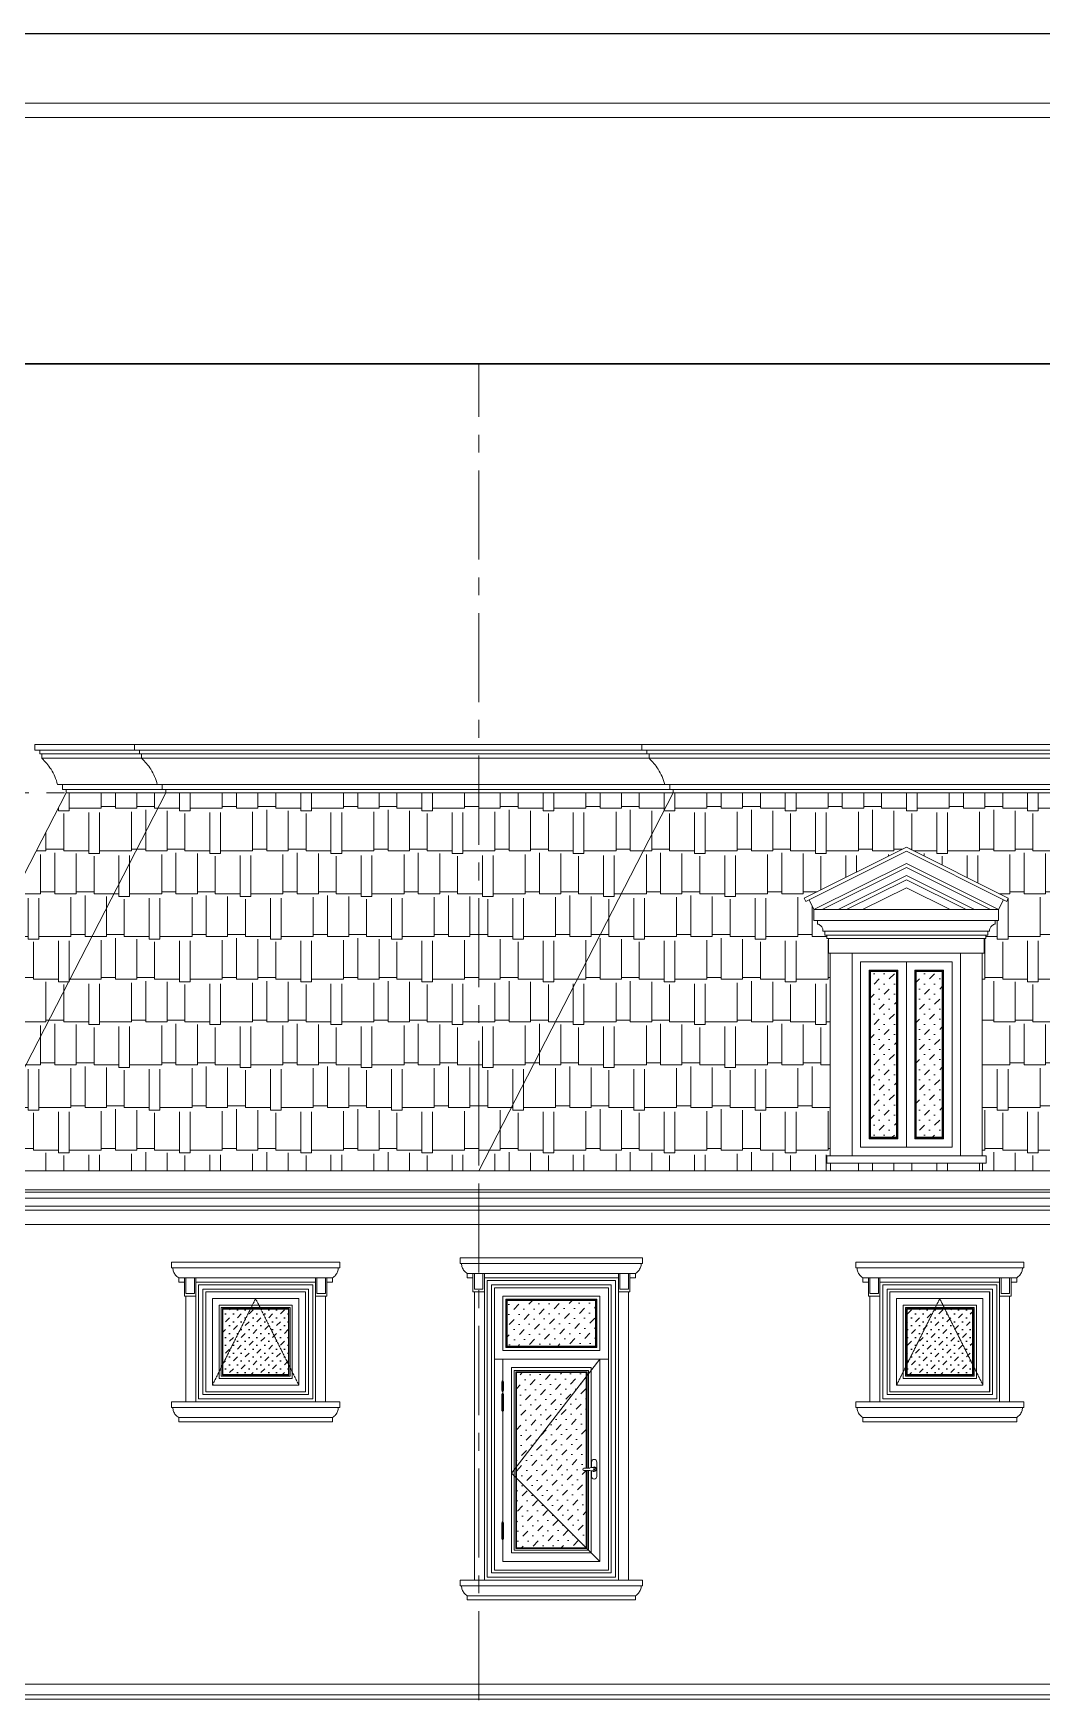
# Model space of a CAD drawing. Header units: millimetres. Extents: x 1832547 to 2001569, y -558009 to -417808.
# Drawn here: x 1974187 to 1981261, y -523760 to -512066 of the extents above; entities that cross this region are included whole.
import ezdxf

# ---------------------------------------------------------------- set-up
doc = ezdxf.new("R2010")
doc.units = ezdxf.units.MM
doc.header["$MEASUREMENT"] = 0
doc.linetypes.add('CENTER', pattern=[2, 1.25, -0.25, 0.25, -0.25])
doc.linetypes.add('HIDDEN', pattern=[9.525, 6.35, -3.175])
doc.layers.get('0').update_dxf_attribs({"linetype": 'CONTINUOUS'})
doc.layers.get('DEFPOINTS').update_dxf_attribs({"linetype": 'CONTINUOUS'})
for name, color, linetype, lineweight in [('CA. HATCH', 250, 'CONTINUOUS', 9), ('CA. TUONG', 30, 'CONTINUOUS', 30), ('CA.dim 08', 8, 'CONTINUOUS', 13), ('CA.khuat 75', 75, 'HIDDEN', 9), ('CA.manh 08', 8, 'CONTINUOUS', 9), ('CA.noi that 15', 15, 'CONTINUOUS', 9), ('CA.thay 145', 145, 'CONTINUOUS', 18), ('CA.tim 67', 67, 'CENTER', 9), ('CA.vat lieu 08', 8, 'CONTINUOUS', 5), ('CA_manh 08', 8, 'CONTINUOUS', 9)]:
    doc.layers.add(name, color=color, linetype=linetype, lineweight=lineweight)
doc.layers.add('HACH', color=250, linetype='CONTINUOUS')

# ---------------------------------------------------------------- blocks, each defined once
blk = doc.blocks.new('A$C2d76a15f')
at = {"color": 4, "linetype": 'Continuous', "lineweight": 18}
blk.add_line((27498, 19313), (1212, 19313), dxfattribs=at)
blk.add_line((27405, 19220), (1306, 19220))
at = {"layer": 'DEFPOINTS', "ltscale": 600}
blk.add_line((0, 19765), (27951, 19765), dxfattribs=at)
blk = doc.blocks.new('A$C19d361f2')
at = {"layer": 'CA.thay 145'}
for p, q in [((0, 1120), (0, 1080)), ((0, 1120), (1180, 1120)), ((0, 1080), (10, 1080)), ((10, 1080), (10, 1073)), ((1170, 1080), (10, 1080)), ((10, 1073), (11, 1066)), ((11, 1066), (12, 1059)), ((12, 1059), (14, 1052)), ((1167, 1059), (1165, 1052)), ((1169, 1066), (1167, 1059)), ((1170, 1073), (1169, 1066)), ((1170, 1080), (1170, 1073)), ((1170, 1080), (1180, 1080)), ((1180, 1120), (1180, 1080)), ((14, 1052), (17, 1046)), ((17, 1046), (20, 1039)), ((20, 1039), (24, 1034)), ((24, 1034), (28, 1028)), ((28, 1028), (33, 1023)), ((33, 1023), (38, 1018)), ((38, 1018), (44, 1014)), ((44, 1014), (50, 1010)), ((50, 1010), (90, 1010)), ((50, 1010), (50, 980)), ((50, 980), (90, 980)), ((90, 980), (90, 1010)), ((90, 1010), (100, 1010)), ((90, 880), (90, 980)), ((100, 1010), (160, 1010)), ((160, 1010), (170, 1010)), ((170, 1010), (1010, 1010)), ((170, 1010), (170, 980)), ((1010, 980), (170, 980)), ((170, 980), (170, 880)), ((1010, 1010), (1020, 1010)), ((1010, 1010), (1010, 980)), ((1010, 980), (1010, 880)), ((1020, 1010), (1080, 1010)), ((1080, 1010), (1090, 1010)), ((1090, 1010), (1130, 1010)), ((1090, 980), (1090, 1010)), ((1090, 880), (1090, 980)), ((1130, 980), (1090, 980)), ((1136, 1014), (1130, 1010)), ((1130, 1010), (1130, 980)), ((1141, 1018), (1136, 1014)), ((1147, 1023), (1141, 1018)), ((1151, 1028), (1147, 1023)), ((1156, 1034), (1151, 1028)), ((1159, 1039), (1156, 1034)), ((1163, 1046), (1159, 1039)), ((1165, 1052), (1163, 1046)), ((100, 880), (90, 880)), ((100, 880), (100, 140)), ((170, 880), (100, 880)), ((170, 880), (170, 140)), ((240, 210), (240, 910)), ((240, 910), (940, 910)), ((940, 910), (940, 210)), ((1010, 880), (1080, 880)), ((1010, 880), (1010, 140)), ((1080, 880), (1090, 880)), ((1080, 880), (1080, 140)), ((100, 140), (0, 140)), ((0, 140), (0, 100)), ((100, 140), (170, 140)), ((1010, 140), (170, 140)), ((940, 210), (240, 210)), ((1010, 140), (1080, 140)), ((1080, 140), (1180, 140)), ((1180, 140), (1180, 100)), ((0, 100), (10, 100)), ((10, 100), (10, 93)), ((1170, 100), (10, 100)), ((10, 93), (11, 86)), ((11, 86), (12, 79)), ((12, 79), (14, 72)), ((14, 72), (17, 66)), ((17, 66), (20, 59)), ((20, 59), (24, 54)), ((24, 54), (28, 48)), ((28, 48), (33, 43)), ((33, 43), (38, 38)), ((38, 38), (44, 34)), ((44, 34), (50, 30)), ((50, 30), (50, 0)), ((50, 30), (1130, 30)), ((50, 0), (1130, 0)), ((1136, 34), (1130, 30)), ((1130, 30), (1130, 0)), ((1141, 38), (1136, 34)), ((1147, 43), (1141, 38)), ((1151, 48), (1147, 43)), ((1156, 54), (1151, 48)), ((1159, 59), (1156, 54)), ((1163, 66), (1159, 59)), ((1165, 72), (1163, 66)), ((1167, 79), (1165, 72)), ((1169, 86), (1167, 79)), ((1170, 93), (1169, 86)), ((1170, 100), (1170, 93)), ((1170, 100), (1180, 100))]:
    blk.add_line(p, q, dxfattribs=at)
at = {"layer": 'CA_manh 08'}
for p, q in [((100, 900), (100, 1010)), ((160, 1010), (160, 900)), ((190, 960), (990, 960)), ((190, 160), (190, 960)), ((990, 960), (990, 160)), ((1020, 1010), (1020, 900)), ((1080, 900), (1080, 1010)), ((160, 900), (100, 900)), ((220, 190), (220, 930)), ((960, 930), (220, 930)), ((960, 190), (960, 930)), ((1020, 900), (1080, 900)), ((990, 160), (190, 160)), ((220, 190), (960, 190))]:
    blk.add_line(p, q, dxfattribs=at)
blk = doc.blocks.new('nfbkdc')
at = {"layer": 'HACH'}
h = blk.add_hatch(dxfattribs=at)
h.set_pattern_fill('MUDST', color=256, scale=200, angle=45, style=0)
h.set_pattern_definition([(45, (874984.91, -680701), (35.3553, 106.066), [50, -50, 0, -50, 0, -50])])
h.paths.add_polyline_path([(874895, -681001), (875485, -681001), (875485, -680411), (874895, -680411)])
at = {"layer": 'CA.khuat 75', "ltscale": 0.4}
blk.add_lwpolyline([(874800, -681096), (875190, -680316), (875580, -681096)], dxfattribs=at)
at = {"layer": 'CA.noi that 15'}
blk.add_lwpolyline([(874880, -681016), (875500, -681016), (875500, -680396), (874880, -680396)], close=True, dxfattribs=at)
at = {"layer": 'CA.thay 145'}
for points in [[(874740, -681156), (875640, -681156), (875640, -680256), (874740, -680256)], [(874800, -681096), (875580, -681096), (875580, -680316), (874800, -680316)], [(874860, -681036), (875520, -681036), (875520, -680376), (874860, -680376)]]:
    blk.add_lwpolyline(points, close=True, dxfattribs=at)
at = {"layer": 'CA.vat lieu 08'}
for points in [[(874890, -681006), (875490, -681006), (875490, -680406), (874890, -680406)], [(874895, -681001), (875485, -681001), (875485, -680411), (874895, -680411)]]:
    blk.add_lwpolyline(points, close=True, dxfattribs=at)
blk = doc.blocks.new('A$C20F25EA7')
blk.add_wipeout([(18.8, 9.9), (25.1, 7), (60.1, 7), (65, 4.9), (67.1, 0), (65.1, -4.9), (60.1, -7), (25.1, -7), (18.8, -9.9), (0, -9.9), (-7, -7), (-9.9, 0), (-7, 7), (0, 9.9)]).dxf.layer = 'CA.vat lieu 08'
at = {"layer": 'CA.vat lieu 08', "ltscale": 0.5}
for p, q in [((0, 9.9), (18.8, 9.9)), ((18.8, 9.9), (24.6, 7.2)), ((25.5, 7), (60.1, 7)), ((0, -9.9), (18.8, -9.9)), ((19.7, -9.7), (24.6, -7.2)), ((25.5, -7), (60.1, -7))]:
    blk.add_line(p, q, dxfattribs=at)
for points in [[(-15.4, 42), (-15.4, -42)], [(15.4, 9.9), (15.4, 42)], [(15.4, -42), (15.4, -9.9)]]:
    blk.add_lwpolyline(points, dxfattribs=at)
blk.add_circle((0, 0), 2.8, dxfattribs=at)
for centre, radius, start, end in [((0, 42), 15.4, 0, 180), ((0, 0), 13.3, 48.25899, 311.74101), ((0, 0), 9.92, 90, 270), ((25.5, 8.9), 1.92, 242.80733, 270), ((60.1, 0), 6.96, 270, 90), ((0, -42), 15.4, 180, 0), ((18.8, -8), 1.92, 270, 297.19267), ((25.5, -8.9), 1.92, 90, 117.19267)]:
    blk.add_arc(centre, radius, start, end, dxfattribs=at)
blk = doc.blocks.new('BANLE')
at = {"layer": 'CA.noi that 15'}
for p, q in [((0, 69), (12, 69)), ((0, 38), (0, 69)), ((0, 38), (12, 38)), ((0, 6), (0, 36)), ((12, 36), (0, 36)), ((12, 6), (0, 6)), ((4, 38), (8, 38)), ((4, 36), (4, 38)), ((8, 36), (4, 36)), ((8, 38), (8, 36)), ((12, 69), (12, 38)), ((12, 36), (12, 6))]:
    blk.add_line(p, q, dxfattribs=at)
for centre, start, end in [((6, 69), 0, 180), ((6, 6), 180, 0)]:
    blk.add_arc(centre, 6, start, end, dxfattribs=at)
blk = doc.blocks.new('A$C4e763484')
at = {"layer": 'CA.khuat 75', "ltscale": 200}
blk.add_lwpolyline([(740, 1480), (120, 680), (740, 60)], dxfattribs=at)
at = {"layer": 'CA.noi that 15'}
for points in [[(80, 1560), (720, 1560), (720, 1900), (80, 1900)], [(140, 140), (660, 140), (660, 1400), (140, 1400)]]:
    blk.add_lwpolyline(points, close=True, dxfattribs=at)
at = {"layer": 'CA.thay 145'}
for points in [[(0, 0), (800, 0), (800, 1980), (0, 1980)], [(0, 1480), (800, 1480), (800, 1980), (0, 1980)], [(60, 1540), (740, 1540), (740, 1920), (60, 1920)], [(60, 60), (740, 60), (740, 1480), (60, 1480)], [(740, 60), (740, 1480), (60, 1480), (60, 60)], [(60, 60), (740, 60), (740, 1480), (60, 1480)], [(120, 120), (680, 120), (680, 1420), (120, 1420)]]:
    blk.add_lwpolyline(points, close=True, dxfattribs=at)
for points in [[(0, 1480), (0, 120)], [(60, 1480), (60, 60)], [(740, 1480), (740, 60)], [(740, 1480), (740, 60)], [(800, 1480), (800, 120)]]:
    blk.add_lwpolyline(points, dxfattribs=at)
at = {"layer": 'CA.vat lieu 08'}
for points in [[(85, 1565), (715, 1565), (715, 1895), (85, 1895)], [(90, 1570), (710, 1570), (710, 1890), (90, 1890)], [(150, 150), (650, 150), (650, 1390), (150, 1390)], [(155, 155), (645, 155), (645, 1385), (155, 1385)]]:
    blk.add_lwpolyline(points, close=True, dxfattribs=at)
at = {"rotation": 180}
blk.add_blockref('BANLE', (64, 1327), dxfattribs=at)
at = {"xscale": -1}
for p in [(64, 1164), (64, 1114), (64, 263), (64, 213)]:
    blk.add_blockref('BANLE', p, dxfattribs=at)
at = {"extrusion": (0, 0, -1), "xscale": 1.200000000186265, "yscale": 1.200000000186265, "zscale": -1.200000000186265}
blk.add_blockref('A$C20F25EA7', (-700, 707), dxfattribs=at)
at = {"layer": 'CA.dim 08'}
h = blk.add_hatch(dxfattribs=at)
h.set_pattern_fill('MUDST', color=256, scale=200, angle=46)
h.set_pattern_definition([(46, (-780015.38, -788244.513), (33.498847, 106.6668986), [50, -50, 0, -50, 0, -50])])
h.paths.add_polyline_path([(90, 1570), (710, 1570), (710, 1890), (90, 1890)])
h.paths.add_polyline_path([(155, 155), (645, 155), (645, 1385), (155, 1385)])
blk = doc.blocks.new('A$C6e16a1b7')
at = {"layer": 'CA.thay 145'}
for p, q in [((0, 2400), (0, 2360)), ((0, 2400), (1280, 2400)), ((0, 2360), (10, 2360)), ((10, 2360), (10, 2353)), ((1270, 2360), (10, 2360)), ((10, 2353), (11, 2346)), ((11, 2346), (12, 2339)), ((12, 2339), (14, 2332)), ((1267, 2339), (1265, 2332)), ((1269, 2346), (1267, 2339)), ((1270, 2353), (1269, 2346)), ((1270, 2360), (1270, 2353)), ((1270, 2360), (1280, 2360)), ((1280, 2400), (1280, 2360)), ((14, 2332), (17, 2326)), ((17, 2326), (20, 2319)), ((20, 2319), (24, 2314)), ((24, 2314), (28, 2308)), ((28, 2308), (33, 2303)), ((33, 2303), (38, 2298)), ((38, 2298), (44, 2294)), ((44, 2294), (50, 2290)), ((50, 2290), (90, 2290)), ((50, 2290), (50, 2260)), ((50, 2260), (90, 2260)), ((90, 2260), (90, 2290)), ((90, 2290), (100, 2290)), ((90, 2160), (90, 2260)), ((100, 2290), (160, 2290)), ((160, 2290), (170, 2290)), ((170, 2290), (1110, 2290)), ((170, 2290), (170, 2260)), ((1110, 2260), (170, 2260)), ((170, 2260), (170, 2160)), ((1110, 2290), (1120, 2290)), ((1110, 2290), (1110, 2260)), ((1110, 2260), (1110, 2160)), ((1120, 2290), (1180, 2290)), ((1180, 2290), (1190, 2290)), ((1190, 2290), (1230, 2290)), ((1190, 2260), (1190, 2290)), ((1190, 2160), (1190, 2260)), ((1230, 2260), (1190, 2260)), ((1236, 2294), (1230, 2290)), ((1230, 2290), (1230, 2260)), ((1241, 2298), (1236, 2294)), ((1247, 2303), (1241, 2298)), ((1251, 2308), (1247, 2303)), ((1256, 2314), (1251, 2308)), ((1259, 2319), (1256, 2314)), ((1263, 2326), (1259, 2319)), ((1265, 2332), (1263, 2326)), ((100, 2160), (90, 2160)), ((100, 2160), (100, 140)), ((170, 2160), (100, 2160)), ((170, 2160), (170, 140)), ((240, 210), (240, 2190)), ((240, 2190), (1040, 2190)), ((1040, 2190), (1040, 210)), ((1110, 2160), (1180, 2160)), ((1110, 2160), (1110, 140)), ((1180, 2160), (1190, 2160)), ((1180, 2160), (1180, 140)), ((100, 140), (0, 140)), ((0, 140), (0, 100)), ((100, 140), (170, 140)), ((1110, 140), (170, 140)), ((1040, 210), (240, 210)), ((1110, 140), (1180, 140)), ((1180, 140), (1280, 140)), ((1280, 140), (1280, 100)), ((0, 100), (10, 100)), ((10, 100), (10, 93)), ((1270, 100), (10, 100)), ((10, 93), (11, 86)), ((11, 86), (12, 79)), ((12, 79), (14, 72)), ((14, 72), (17, 66)), ((17, 66), (20, 59)), ((20, 59), (24, 54)), ((24, 54), (28, 48)), ((28, 48), (33, 43)), ((33, 43), (38, 38)), ((38, 38), (44, 34)), ((44, 34), (50, 30)), ((50, 30), (50, 0)), ((50, 30), (1230, 30)), ((50, 0), (1230, 0)), ((1236, 34), (1230, 30)), ((1230, 30), (1230, 0)), ((1241, 38), (1236, 34)), ((1247, 43), (1241, 38)), ((1251, 48), (1247, 43)), ((1256, 54), (1251, 48)), ((1259, 59), (1256, 54)), ((1263, 66), (1259, 59)), ((1265, 72), (1263, 66)), ((1267, 79), (1265, 72)), ((1269, 86), (1267, 79)), ((1270, 93), (1269, 86)), ((1270, 100), (1270, 93)), ((1270, 100), (1280, 100))]:
    blk.add_line(p, q, dxfattribs=at)
at = {"layer": 'CA_manh 08'}
for p, q in [((100, 2180), (100, 2290)), ((160, 2290), (160, 2180)), ((190, 2240), (1090, 2240)), ((190, 160), (190, 2240)), ((1090, 2240), (1090, 160)), ((1120, 2290), (1120, 2180)), ((1180, 2180), (1180, 2290)), ((160, 2180), (100, 2180)), ((220, 190), (220, 2210)), ((1060, 2210), (220, 2210)), ((1060, 190), (1060, 2210)), ((1120, 2180), (1180, 2180)), ((1090, 160), (190, 160)), ((220, 190), (1060, 190))]:
    blk.add_line(p, q, dxfattribs=at)
blk = doc.blocks.new('W45T5')
at = {"layer": 'CA. HATCH'}
h = blk.add_hatch(dxfattribs=at)
h.set_pattern_fill('MUDST', color=256, scale=200, angle=45, double=1)
h.set_pattern_definition([(45, (-2358.24, 0), (35.355339, 106.0660172), [50, -50, 0, -50, 0, -50])])
h.paths.add_polyline_path([(1976572, -519805), (1976753, -519805), (1976753, -520967), (1976572, -520967)])
h.paths.add_polyline_path([(1977074, -519805), (1976893, -519805), (1976893, -520967), (1977074, -520967)])
at = {"layer": 'CA.thay 145'}
for p, q in [((1976107, -519290), (1976823, -518933)), ((1976141, -519302), (1976823, -518961)), ((1977538, -519290), (1976823, -518933)), ((1977504, -519302), (1976823, -518961)), ((1976107, -519290), (1976118, -519313)), ((1976118, -519313), (1976141, -519302)), ((1976141, -519302), (1976175, -519370)), ((1976516, -519370), (1976823, -519217)), ((1977130, -519370), (1976823, -519217)), ((1977504, -519302), (1977470, -519370)), ((1977527, -519313), (1977504, -519302)), ((1977538, -519290), (1977527, -519313)), ((1976175, -519446), (1976175, -519370)), ((1976175, -519370), (1976232, -519370)), ((1976232, -519370), (1976345, -519370)), ((1976345, -519370), (1976402, -519370)), ((1976402, -519370), (1976516, -519370)), ((1976516, -519370), (1977130, -519370)), ((1977130, -519370), (1977243, -519370)), ((1977243, -519370), (1977300, -519370)), ((1977300, -519370), (1977413, -519370)), ((1977413, -519370), (1977470, -519370)), ((1977470, -519446), (1977470, -519370)), ((1976175, -519446), (1976200, -519446)), ((1976200, -519472), (1976200, -519446)), ((1976200, -519446), (1977445, -519446)), ((1976206, -519473), (1976200, -519472)), ((1976211, -519475), (1976206, -519473)), ((1976216, -519478), (1976211, -519475)), ((1976221, -519482), (1976216, -519478)), ((1976225, -519486), (1976221, -519482)), ((1976229, -519490), (1976225, -519486)), ((1976232, -519495), (1976229, -519490)), ((1976235, -519500), (1976232, -519495)), ((1976236, -519505), (1976235, -519500)), ((1976238, -519511), (1976236, -519505)), ((1976238, -519517), (1976238, -519511)), ((1976238, -519522), (1976238, -519517)), ((1976251, -519522), (1976238, -519522)), ((1976251, -519548), (1976251, -519522)), ((1976264, -519548), (1976251, -519548)), ((1976264, -519548), (1976264, -519573)), ((1977394, -519548), (1977381, -519548)), ((1977381, -519573), (1977381, -519548)), ((1977394, -519548), (1977394, -519522)), ((1977407, -519522), (1977394, -519522)), ((1977409, -519505), (1977407, -519511)), ((1977407, -519511), (1977407, -519517)), ((1977407, -519517), (1977407, -519522)), ((1977411, -519500), (1977409, -519505)), ((1977413, -519495), (1977411, -519500)), ((1977416, -519490), (1977413, -519495)), ((1977420, -519486), (1977416, -519490)), ((1977424, -519482), (1977420, -519486)), ((1977429, -519478), (1977424, -519482)), ((1977434, -519475), (1977429, -519478)), ((1977439, -519473), (1977434, -519475)), ((1977445, -519472), (1977439, -519473)), ((1977445, -519446), (1977445, -519472)), ((1977445, -519446), (1977470, -519446)), ((1976264, -519573), (1976276, -519573)), ((1976276, -519675), (1976276, -519573)), ((1976289, -519675), (1976276, -519675)), ((1976289, -519675), (1976289, -521097)), ((1976442, -519675), (1976289, -519675)), ((1977356, -519675), (1977204, -519675)), ((1977369, -519675), (1977356, -519675)), ((1977356, -519675), (1977356, -521097)), ((1977369, -519675), (1977369, -519573)), ((1977369, -519573), (1977381, -519573)), ((1976265, -521097), (1976265, -521148)), ((1976289, -521097), (1976265, -521097)), ((1976265, -521148), (1976290, -521148)), ((1976442, -521097), (1976289, -521097)), ((1976290, -521148), (1976290, -521202)), ((1976290, -521148), (1977357, -521148)), ((1977204, -521097), (1977356, -521097)), ((1977356, -521097), (1977382, -521097)), ((1977357, -521202), (1977357, -521148)), ((1977357, -521148), (1977382, -521148)), ((1977382, -521148), (1977382, -521097)), ((1977357, -521202), (1976290, -521202))]:
    blk.add_line(p, q, dxfattribs=at)
for points in [[(1976442, -519675), (1977204, -519675), (1977204, -521097), (1976442, -521097)], [(1976502, -519735), (1976823, -519735), (1976823, -521037), (1976502, -521037)], [(1977144, -519735), (1976823, -519735), (1976823, -521037), (1977144, -521037)], [(1976562, -519795), (1976763, -519795), (1976763, -520977), (1976562, -520977)], [(1977084, -519795), (1976883, -519795), (1976883, -520977), (1977084, -520977)]]:
    blk.add_lwpolyline(points, close=True, dxfattribs=at)
at = {"layer": 'CA_manh 08'}
for p, q in [((1976175, -519370), (1976823, -519046)), ((1976232, -519370), (1976823, -519075)), ((1977470, -519370), (1976823, -519046)), ((1977413, -519370), (1976823, -519075)), ((1976345, -519370), (1976823, -519131)), ((1976402, -519370), (1976823, -519160)), ((1977300, -519370), (1976823, -519131)), ((1977243, -519370), (1976823, -519160)), ((1977394, -519522), (1976251, -519522)), ((1977381, -519548), (1976264, -519548)), ((1976276, -519573), (1977369, -519573))]:
    blk.add_line(p, q, dxfattribs=at)
for points in [[(1976567, -519800), (1976758, -519800), (1976758, -520972), (1976567, -520972)], [(1976572, -519805), (1976753, -519805), (1976753, -520967), (1976572, -520967)], [(1977079, -519800), (1976888, -519800), (1976888, -520972), (1977079, -520972)], [(1977074, -519805), (1976893, -519805), (1976893, -520967), (1977074, -520967)]]:
    blk.add_lwpolyline(points, close=True, dxfattribs=at)

msp = doc.modelspace()

# ---------------------------------------------------------------- hatches: boundary and pattern name
at = {"layer": 'CA.vat lieu 08'}
h = msp.add_hatch(dxfattribs=at)
h.set_pattern_fill('AR-RSHKE', color=256, scale=25)
h.paths.add_polyline_path([(1975116.6, -517393.6), (1974416.6, -517393.6), (1973051.6, -520043.6), (1973751.6, -520043.6)])
h.paths.add_polyline_path([(1978676.6, -517393.6), (1975116.6, -517393.6), (1973751.6, -520043.6), (1977311.6, -520043.6)])
h.paths.add_polyline_path([(1981946.7, -517393.6), (1978676.6, -517393.6), (1977311.6, -520043.6), (1983311.7, -520043.6)])
h.paths.add_polyline_path([(1979595.8, -518132.1), (1980311.6, -517774.2), (1981027.5, -518132.1), (1981016.1, -518154.8), (1980993.4, -518143.5), (1980959.3, -518211.6), (1980959.3, -518287.8), (1980933.9, -518287.8), (1980933.9, -518313.2), (1980928.4, -518314.8), (1980923.1, -518317), (1980918.1, -518319.8), (1980913.4, -518323.2), (1980909.2, -518327.2), (1980905.5, -518331.6), (1980902.3, -518336.4), (1980899.7, -518341.5), (1980897.7, -518346.9), (1980896.4, -518352.5), (1980895.8, -518358.3), (1980895.8, -518364), (1980883.1, -518364), (1980883.1, -518389.4), (1980870.4, -518389.4), (1980870.4, -518414.8), (1980857.7, -518414.8), (1980857.7, -518516.4), (1980845, -518516.4), (1980845, -519938.8), (1980871.3, -519938.8), (1980871.3, -519989.6), (1980845.9, -519989.6), (1979779.1, -519989.6), (1979753.7, -519989.6), (1979753.7, -519938.8), (1979778.2, -519938.8), (1979778.2, -518516.4), (1979765.5, -518516.4), (1979765.5, -518414.8), (1979752.8, -518414.8), (1979752.8, -518389.4), (1979740.1, -518389.4), (1979740.1, -518364), (1979727.4, -518364), (1979727.5, -518358.3), (1979726.8, -518352.5), (1979725.5, -518346.9), (1979723.6, -518341.5), (1979721, -518336.4), (1979717.8, -518331.6), (1979714.1, -518327.2), (1979709.9, -518323.2), (1979705.2, -518319.8), (1979700.2, -518317), (1979694.9, -518314.8), (1979689.3, -518313.2), (1979689.3, -518287.8), (1979663.9, -518287.8), (1979663.9, -518211.6), (1979629.9, -518143.5), (1979607.1, -518154.8)], flags=16)
h.paths.add_polyline_path([(1980004.7, -518211.6), (1980311.6, -518058.2), (1980618.6, -518211.6)], flags=0)
h.paths.add_polyline_path([(1979930.6, -518516.4), (1980692.6, -518516.4), (1980692.6, -519938.8), (1979930.6, -519938.8)], flags=0)
h.paths.add_polyline_path([(1979990.6, -518576.4), (1980311.6, -518576.4), (1980632.6, -518576.4), (1980632.6, -519878.8), (1980311.6, -519878.8), (1979990.6, -519878.8)], flags=0)
h.paths.add_polyline_path([(1980050.6, -518636.4), (1980251.6, -518636.4), (1980251.6, -519818.8), (1980050.6, -519818.8)], flags=0)
h.paths.add_polyline_path([(1980371.6, -518636.4), (1980572.6, -518636.4), (1980572.6, -519818.8), (1980371.6, -519818.8)], flags=0)
h.paths.add_polyline_path([(1984056.7, -517393.6), (1981946.7, -517393.6), (1982142.7, -517774.2), (1983373.6, -517774.2), (1983373.6, -518132.1), (1983373.6, -518154.8), (1983364.7, -518154.8), (1983364.7, -518211.6), (1983364.7, -518287.8), (1983355.9, -518287.8), (1983355.9, -518313.2), (1983355.9, -518364), (1983338.2, -518364), (1983338.2, -518389.4), (1983329.4, -518389.4), (1983329.4, -518414.8), (1983320.5, -518414.8), (1983320.5, -518516.4), (1983311.7, -518516.4), (1983311.7, -520043.6), (1985421.7, -520043.6)])
h.paths.add_polyline_path([(1985483.6, -517774.2), (1984252.7, -517774.2), (1984437.1, -518132.1), (1985483.6, -518132.1)])
h.paths.add_polyline_path([(1983373.6, -517774.2), (1982142.7, -517774.2), (1982327.1, -518132.1), (1983373.6, -518132.1)], flags=17)

# ---------------------------------------------------------------- linework, layer by layer
at = {"layer": 'CA. TUONG'}
msp.add_lwpolyline([(1993890.9, -514383.7), (1968601.6, -514383.7)], dxfattribs=at)
at = {"layer": 'CA.manh 08'}
for points in [[(1984241.6, -517093.6), (1974196.7, -517093.6)], [(1974246.7, -517118.6), (1984226.6, -517118.6)], [(1984056.7, -517368.6), (1974416.6, -517368.6)], [(1972181, -520194.4), (1986439.4, -520194.4)], [(1972240.2, -520234.7), (1986361.6, -520234.6)], [(1972292.7, -520292.5), (1986309.1, -520292.5)], [(1972777.4, -523718.6), (1983586.7, -523718.6)], [(1972807.4, -523748.7), (1983556.7, -523748.7)]]:
    msp.add_lwpolyline(points, dxfattribs=at)
at = {"layer": 'CA.thay 145'}
for p, q in [((1974196.7, -517053.6), (1974416.6, -517053.6)), ((1974896.7, -517053.6), (1975116.6, -517053.6)), ((1978456.7, -517053.6), (1978676.6, -517053.6))]:
    msp.add_line(p, q, dxfattribs=at)
for points in [[(1974416.6, -517393.6), (1974416.6, -517368.6), (1974391.6, -517368.6), (1974391.6, -517333.6), (1974356.6, -517333.6, 0.0785534), (1974311, -517226.9, 0.046867), (1974246.7, -517148.6), (1974246.7, -517118.6), (1974231.7, -517118.6), (1974231.7, -517093.6), (1974196.7, -517093.6), (1974196.7, -517053.6)], [(1975116.6, -517393.6), (1975116.6, -517368.6), (1975091.6, -517368.6), (1975091.6, -517333.6), (1975056.6, -517333.6, 0.0785534), (1975011, -517226.9, 0.046867), (1974946.7, -517148.6), (1974946.7, -517118.6), (1974931.7, -517118.6), (1974931.7, -517093.6), (1974896.7, -517093.6), (1974896.7, -517053.6)], [(1978676.6, -517393.6), (1978676.6, -517368.6), (1978651.6, -517368.6), (1978651.6, -517333.6), (1978616.6, -517333.6, 0.0785534), (1978571, -517226.9, 0.046867), (1978506.7, -517148.6), (1978506.7, -517118.6), (1978491.7, -517118.6), (1978491.7, -517093.6), (1978456.7, -517093.6), (1978456.7, -517053.6)]]:
    msp.add_lwpolyline(points, format="xyb", dxfattribs=at)
for points in [[(1974416.6, -517053.6), (1984166.6, -517053.6)], [(1974246.7, -517148.6), (1984226.6, -517148.6)], [(1984081.7, -517333.6), (1974391.6, -517333.6)], [(1973051.6, -520043.6), (1974416.6, -517393.6)], [(1973751.6, -520043.6), (1975116.6, -517393.6)], [(1974416.6, -517393.6), (1984056.7, -517393.6)], [(1977311.6, -520043.6), (1978676.6, -517393.6)], [(1978676.6, -517393.6), (1981946.7, -517393.6)], [(1986204.8, -520043.6), (1972397, -520043.6)], [(1972162.5, -520177.7), (1986471.7, -520177.7)], [(1972382, -520318.8), (1986219.8, -520318.8)], [(1986204.8, -520420.8), (1972397, -520420.8)], [(1972862.4, -523643.6), (1983521.7, -523643.6)]]:
    msp.add_lwpolyline(points, dxfattribs=at)
at = {"layer": 'CA.tim 67', "ltscale": 500}
msp.add_line((1977311.6, -530756.3), (1977311.6, -514383.7), dxfattribs=at)
for points in [[(1968529.6, -517393.6), (1993991.7, -517393.6)], [(1968529.6, -520043.6), (1993991.7, -520043.6)], [(1968529.6, -523643.6), (1982642.9, -523643.6)]]:
    msp.add_lwpolyline(points, dxfattribs=at)

# ---------------------------------------------------------------- block references
msp.add_blockref('W45T5', (3489, 1158.4))
at = {"xscale": 0.7777777777777778, "yscale": 0.7777777777777778, "zscale": 0.7777777777777778}
for p in [(1295043.3, 8194.6), (1299843.1, 8194.6)]:
    msp.add_blockref('nfbkdc', p, dxfattribs=at)
at = {"layer": 'CA.manh 08'}
for p in [(1975156.8, -521803.4), (1979956.6, -521803.4)]:
    msp.add_blockref('A$C19d361f2', p, dxfattribs=at)
at = {"layer": 'CA.thay 145', "xscale": 1.082069156961423, "yscale": 1.082069156961423, "zscale": 1.082069156961423}
msp.add_blockref('A$C2d76a15f', (1967116.9, -533453.1), dxfattribs=at)

# ---------------------------------------------------------------- next in the draw order: block references
at = {"layer": 'CA.manh 08'}
msp.add_blockref('A$C4e763484', (1977421.6, -522843.4), dxfattribs=at)

# ---------------------------------------------------------------- next in the draw order: block references
msp.add_blockref('A$C6e16a1b7', (1977181.6, -523053.4), dxfattribs=at)

doc.saveas('drawing.dxf')
